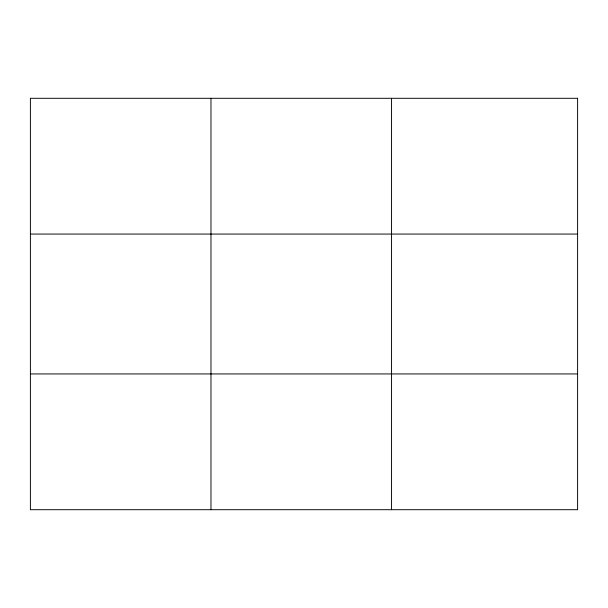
<?xml version="1.0" encoding="UTF-8"?>
<svg xmlns="http://www.w3.org/2000/svg" width="608" height="608" viewBox="0 0 608 608"><rect width="100%" height="100%" fill="white"/><g stroke="black" fill="none" stroke-linecap="round" stroke-linejoin="round"><path stroke-width="0.91" d="M210.976 98.298L210.976 509.702M391.552 98.298L391.552 509.702M30.4 234.065L577.6 234.065M30.4 373.935L577.6 373.935M577.6 98.298L577.6 509.702L30.4 509.702L30.4 98.298L577.6 98.298"/></g></svg>
